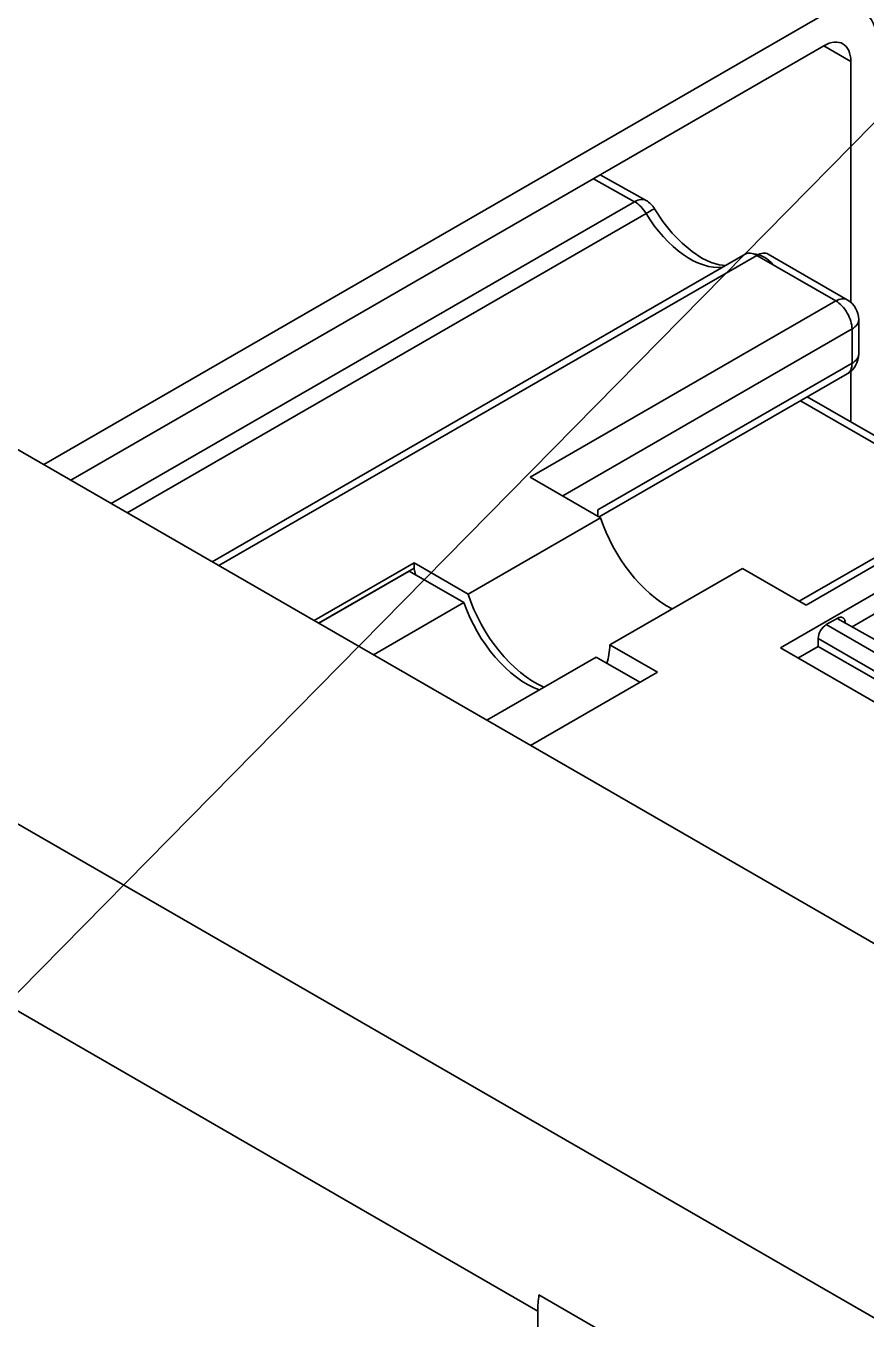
# Model space of a CAD drawing. Header units: millimetres. Extents: x -116965 to 323937, y 291661 to 566926.
# Drawn here: x -17793.26 to -17761.86, y 314452.87 to 314501.23 of the extents above; entities that cross this region are included whole.
import ezdxf

# ---------------------------------------------------------------- set-up
doc = ezdxf.new("R2010")
doc.units = ezdxf.units.MM
doc.layers.get('0').update_dxf_attribs({"lineweight": 18})
for name, color, linetype, lineweight in [('Symbols(Schneider)', 7, 'Continuous', 18), ('Visible Edges(Schneider)', 7, 'Continuous', 35), ('Visible Tangent Edges(Schneider)', 7, 'Continuous', 35)]:
    doc.layers.add(name, color=color, linetype=linetype, lineweight=lineweight)
doc.styles.add('schneder_1', font='micross.ttf')
doc.dimstyles.new('estilo_Schneider$7', dxfattribs={"dimscale": 5, "dimtxt": 3, "dimasz": 3, "dimexe": 2, "dimexo": 1, "dimgap": 0.3, "dimtad": 1, "dimtoh": 1, "dimrnd": 1e-08, "dimzin": 12, "dimtxsty": 'schneder_1', "dimblk": 'Filled-1', "dimcen": 0.09, "dimdle": 10, "dimclrd": 7, "dimclre": 7, "dimclrt": 7, "dimadec": 1, "dimazin": 3, "dimtfac": 0.5, "dimtdec": 3, "dimtmove": 0, "dimatfit": 3, "dimldrblk": 'Filled-1', "dimfxl": 1, "dimtolj": 1, "dimlwd": 15, "dimlwe": 25, "dimarcsym": 0})

# ---------------------------------------------------------------- blocks, each defined once
blk = doc.blocks.new('Filled-1')
at = {"color": 0}
for p, q in [((0, 0), (-1, 0.1667)), ((-1, 0.1667), (-1, -0.1667)), ((-1, 0), (0, 0)), ((-1, -0.1667), (0, 0))]:
    blk.add_line(p, q, dxfattribs=at)
at = {"color": 0, "flags": 128}
blk.add_lwpolyline([(-1, -0.1667), (0, 0), (-1, 0.1667), (-1, -0.1667)], dxfattribs=at)
at = {"color": 0}
blk.add_solid([(-1, -0.1667), (0, 0), (-1, 0.1667), (-1, -0.1667)], dxfattribs=at)

msp = doc.modelspace()

# ---------------------------------------------------------------- linework, layer by layer
at = {"layer": 'Visible Edges(Schneider)'}
for p, q in [((-17449.871435, 314286.95421), (-18057.983267, 314638.04774)), ((-17792.588586, 314484.82205), (-17763.445679, 314501.647715)), ((-17791.578434, 314484.238838), (-17763.445679, 314500.481291)), ((-17762.435527, 314499.89808), (-17762.435527, 314490.888816)), ((-17771.807308, 314495.653703), (-17770.087148, 314494.695239)), ((-17766.377746, 314492.688201), (-17786.295452, 314481.188707)), ((-17762.569358, 314490.984287), (-17765.52062, 314492.688199)), ((-17743.097924, 314491.989899), (-17764.360148, 314479.714148)), ((-17765.068742, 314477.965371), (-17743.552493, 314490.387783)), ((-17762.140786, 314488.958914), (-17762.140786, 314490.24198)), ((-17771.838251, 314482.865208), (-17762.569358, 314488.216606)), ((-17762.435527, 314488.312077), (-17762.435527, 314486.416289)), ((-17757.593613, 314483.620809), (-17764.061563, 314487.355081)), ((-17774.412653, 314484.35154), (-17771.784235, 314482.834023)), ((-17771.887272, 314482.893511), (-17771.887272, 314483.126784)), ((-17771.784235, 314482.834023), (-17776.733983, 314479.976284)), ((-17782.487055, 314478.989928), (-17778.756309, 314481.143875)), ((-17778.756309, 314480.952625), (-17782.322662, 314478.895016)), ((-17782.31462, 314478.890373), (-17778.933456, 314480.84247)), ((-17778.933456, 314480.84247), (-17776.891376, 314479.663479)), ((-17778.756309, 314481.143875), (-17776.733983, 314479.976284)), ((-17778.756309, 314481.143875), (-17778.756309, 314480.952625)), ((-17771.436838, 314478.084401), (-17766.487091, 314480.942139)), ((-17764.109097, 314479.569203), (-17766.487091, 314480.942139)), ((-17776.891389, 314479.663487), (-17780.272538, 314477.711379)), ((-17761.230162, 314479.4234), (-17762.385473, 314478.756381)), ((-17763.351483, 314478.840188), (-17762.947422, 314479.073473)), ((-17762.947422, 314479.073473), (-17757.649446, 314476.083977)), ((-17763.654528, 314478.023692), (-17763.654528, 314478.315332)), ((-17771.436838, 314478.084401), (-17769.664936, 314477.061392)), ((-17739.814928, 314463.385074), (-17765.068742, 314477.965371)), ((-17763.654528, 314478.023692), (-17764.412143, 314477.586283)), ((-17739.057314, 314463.822483), (-17763.654528, 314478.023692)), ((-17776.037874, 314475.266492), (-17771.94936, 314477.626995)), ((-17771.94936, 314477.626995), (-17770.317322, 314476.684737)), ((-17769.664936, 314477.061392), (-17774.405834, 314474.324233)), ((-17774.088016, 314453.777269), (-17763.98649, 314447.945151)), ((-17774.130402, 314450.253527), (-17774.130402, 314453.169586))]:
    msp.add_line(p, q, dxfattribs=at)
at = {"layer": 'Visible Edges(Schneider)', "flags": 128}
for points in [[(-17767.105988, 314492.267747), (-17767.35291, 314492.291978), (-17767.654513, 314492.380388), (-17767.997969, 314492.54417), (-17768.365682, 314492.784596), (-17768.740847, 314493.09832), (-17769.108372, 314493.477169), (-17769.454795, 314493.910678), (-17769.768566, 314494.386154)], [(-17778.697207, 314480.706068), (-17778.699789, 314480.716313), (-17778.702356, 314480.726561), (-17778.704918, 314480.736812), (-17778.707471, 314480.747063), (-17778.71001, 314480.757316), (-17778.712539, 314480.76757), (-17778.715058, 314480.777829), (-17778.717567, 314480.788093), (-17778.720067, 314480.798358), (-17778.722557, 314480.808628), (-17778.725033, 314480.818895), (-17778.727504, 314480.829165), (-17778.729961, 314480.839438), (-17778.732408, 314480.849717), (-17778.734845, 314480.859995), (-17778.737268, 314480.870276), (-17778.739686, 314480.88056), (-17778.74209, 314480.890847), (-17778.744488, 314480.901137), (-17778.746873, 314480.911429), (-17778.749247, 314480.921727), (-17778.751612, 314480.932025), (-17778.753968, 314480.942323), (-17778.756309, 314480.952624)], [(-17762.644522, 314478.902556), (-17762.645972, 314478.925969), (-17762.648441, 314478.947993), (-17762.651959, 314478.968649), (-17762.656559, 314478.987946), (-17762.66227, 314479.005912), (-17762.669126, 314479.022555), (-17762.677156, 314479.037903), (-17762.686395, 314479.051969), (-17762.69684, 314479.064749), (-17762.708417, 314479.076208), (-17762.72103, 314479.086291), (-17762.734584, 314479.094934), (-17762.748986, 314479.102092), (-17762.764142, 314479.107708), (-17762.779958, 314479.111731), (-17762.79634, 314479.114097), (-17762.81322, 314479.11478), (-17762.830611, 314479.113778), (-17762.848542, 314479.111118), (-17762.867046, 314479.106809), (-17762.886156, 314479.10087), (-17762.9059, 314479.093325), (-17762.926314, 314479.084187), (-17762.947423, 314479.073473)]]:
    msp.add_lwpolyline(points, dxfattribs=at)
at = {"layer": 'Visible Edges(Schneider)'}
for centre, start, end in [((-17770.50435, 314493.946483), 30.8609233, 60.8737141), ((-17762.997929, 314490.24198), 0, 60), ((-17762.997929, 314488.958914), 300, 0)]:
    msp.add_arc(centre, 0.857143, start, end, dxfattribs=at)
for centre, major_axis, ratio, start_param, end_param in [((-17763.445679, 314499.314868), (1.428571, 2.474358), 0.577350269, 5.497787144, 7.06858347), ((-17763.445679, 314499.314868), (0.714286, 1.237179), 0.577350269, 5.497787144, 7.06858347), ((-17765.949175, 314491.945893), (-0.428571, 0.742307), 0.577350269, 5.497799523, 6.283185307), ((-17765.949177, 314491.945896), (-0.660996, 0.54569), 0.798192182, 4.422972066, 5.456636933), ((-17765.949192, 314491.945892), (0.428571, 0.742307), 0.577350269, 0, 0.785382527), ((-17769.260875, 314482.718547), (1.964286, -3.402243), 0.577350269, 4.358433611, 5.552359682), ((-17774.210622, 314479.860809), (-1.964286, 3.402243), 0.577350269, 1.216840957, 2.46582202), ((-17774.536082, 314479.645587), (1.857143, -3.216666), 0.577350269, 4.385355188, 5.671826388), ((-17763.351483, 314478.490261), (0.214286, 0.371154), 0.577350269, 0.785398163, 2.356096045), ((-17774.210622, 314479.860809), (1.964286, -3.402243), 0.577350269, 0.49180627, 0.730825626), ((-17771.099944, 314454.919221), (2.142857, 3.711537), 0.577350269, 2.188746411, 2.35619449)]:
    msp.add_ellipse(centre, major_axis=major_axis, ratio=ratio, start_param=start_param, end_param=end_param, dxfattribs=at)
at = {"layer": 'Visible Tangent Edges(Schneider)'}
for p, q in [((-18070.105097, 314631.049198), (-17461.993266, 314279.955668)), ((-17774.130402, 314453.169586), (-17940.805572, 314549.39954)), ((-17763.445679, 314500.481291), (-17762.435527, 314499.89808)), ((-17772.055212, 314495.510576), (-17770.514926, 314494.652336)), ((-17770.514926, 314494.652336), (-17790.065034, 314483.365076)), ((-17770.087075, 314494.21315), (-17789.470763, 314483.021973)), ((-17786.044401, 314481.043763), (-17765.949182, 314492.645752)), ((-17765.949182, 314492.645752), (-17762.997929, 314490.941834)), ((-17764.109097, 314479.569203), (-17742.491832, 314492.049937)), ((-17762.997929, 314490.941834), (-17774.412653, 314484.35154)), ((-17773.20047, 314483.651686), (-17762.391838, 314489.892053)), ((-17762.391838, 314489.892053), (-17762.391838, 314488.608987)), ((-17762.391838, 314488.608987), (-17771.887272, 314483.126784)), ((-17764.312614, 314487.210137), (-17757.844664, 314483.475864)), ((-17757.239468, 314475.311415), (-17763.351483, 314478.840188)), ((-17763.654528, 314478.315332), (-17747.247683, 314468.842858))]:
    msp.add_line(p, q, dxfattribs=at)
for centre, major_axis, ratio, start_param, end_param in [((-17770.50435, 314493.946483), (0.417202, 0.748756), 0.587334122, 0, 0.776517432), ((-17770.50435, 314493.946483), (0.428571, -0.742307), 0.57735027, 1.596819569, 2.373644434), ((-17770.50435, 314493.946481), (0.735783, 0.439678), 0.021247114, 0, 0.955155814), ((-17768.452753, 314495.257602), (1.678571, -2.907371), 0.577350269, 4.738414212, 6.045387887), ((-17762.997929, 314490.24198), (0.428571, 0.742307), 0.577350269, 0, 0.785398163), ((-17762.997929, 314490.24198), (0.428571, -0.742307), 0.577350269, 0.785398164, 2.356194491), ((-17762.997929, 314490.24198), (0.857143, 0), 0.577350269, 5.497787144, 6.283185307), ((-17762.997929, 314488.958914), (0.857143, 0), 0.577350269, 5.497787144, 6.283185307), ((-17762.997929, 314488.958914), (0.428571, -0.742307), 0.577350269, 0, 0.785398164)]:
    msp.add_ellipse(centre, major_axis=major_axis, ratio=ratio, start_param=start_param, end_param=end_param, dxfattribs=at)

# ---------------------------------------------------------------- leaders
at = {"layer": 'Symbols(Schneider)', "color": 7, "linetype": 'Continuous', "lineweight": 18, "annotation_type": 0, "has_hookline": 1, "hookline_direction": 0, "text_width": 88.634038}
msp.add_leader([(-17887.522518, 314369.606415), (-17711.831809, 314548.14527), (-17696.831809, 314548.14527)], dimstyle='estilo_Schneider$7', override={"dimtad": 0}, dxfattribs=at)

doc.saveas('drawing.dxf')
